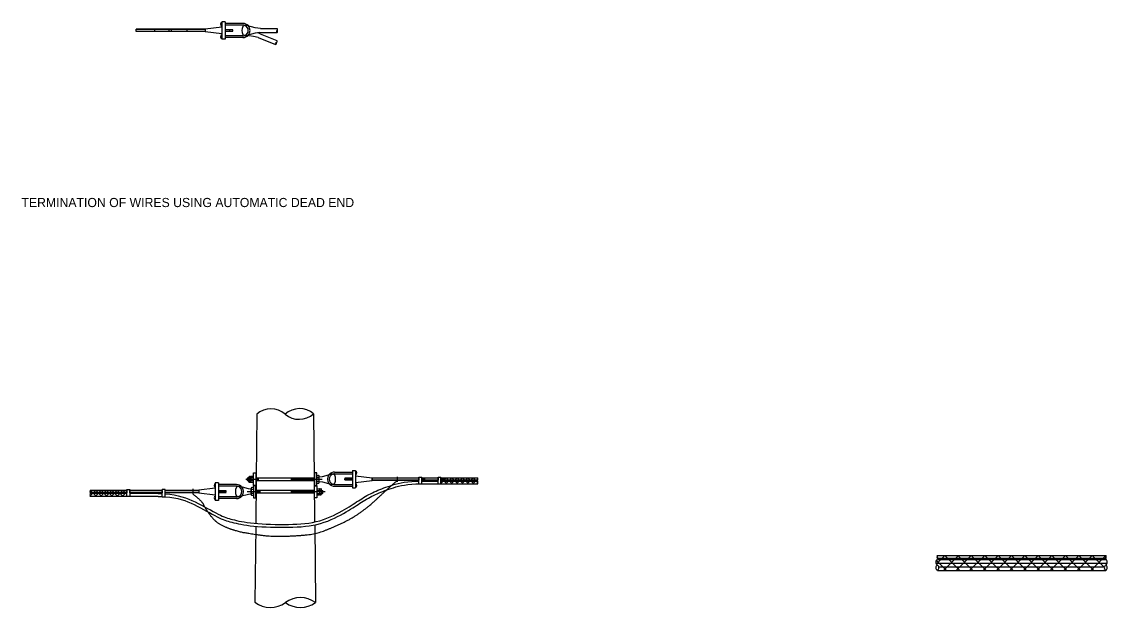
# Model space of a CAD drawing. Extents: x -876.2 to -839.5, y 488.1 to 517.3.
# Drawn here: x -861.47 to -839.74, y 505.49 to 517.26 of the extents above; entities that cross this region are included whole.
import ezdxf

# ---------------------------------------------------------------- set-up
doc = ezdxf.new("R2010")
doc.units = 0
doc.layers.add('es_DETAIL', color=7, linetype='Continuous')
doc.layers.add('es_NO-PLOT', color=7, linetype='Continuous')

msp = doc.modelspace()

# ---------------------------------------------------------------- linework, layer by layer
at = {"layer": 'es_DETAIL'}
for p, q in [((-858.528, 517.109), (-859.179, 517.109)), ((-858.168, 517.109), (-858.808, 517.109)), ((-857.797, 517.109), (-858.471, 517.109)), ((-857.466, 517.154), (-857.797, 517.114)), ((-857.797, 517.114), (-857.797, 517.057)), ((-857.466, 517.261), (-857.466, 516.91)), ((-857.401, 517.261), (-857.466, 517.261)), ((-857.401, 517.261), (-857.401, 516.91)), ((-857.043, 517.227), (-857.401, 517.227)), ((-857.043, 517.192), (-857.401, 517.192)), ((-857.401, 517.103), (-857.246, 517.103)), ((-857.31, 517.103), (-857.31, 517.068)), ((-856.802, 517.141), (-856.97, 517.186)), ((-856.693, 517.125), (-856.802, 517.141)), ((-856.693, 517.125), (-856.362, 517.125)), ((-858.528, 517.062), (-859.179, 517.062)), ((-857.797, 517.062), (-858.471, 517.062)), ((-857.466, 517.017), (-857.797, 517.057)), ((-857.401, 516.91), (-857.466, 516.91)), ((-857.401, 517.068), (-857.246, 517.068)), ((-857.043, 516.978), (-857.401, 516.978)), ((-857.043, 516.944), (-857.401, 516.944)), ((-856.835, 516.967), (-857.008, 516.989)), ((-856.802, 517.029), (-856.97, 516.985)), ((-856.738, 516.945), (-856.835, 516.967)), ((-856.703, 517.044), (-856.802, 517.029)), ((-856.699, 517.016), (-856.738, 517.039)), ((-856.738, 516.945), (-856.392, 516.806)), ((-856.703, 517.044), (-856.362, 517.044)), ((-856.699, 517.016), (-856.364, 516.882)), ((-856.767, 509.397), (-856.778, 508.118)), ((-855.629, 509.407), (-855.617, 508.118)), ((-855.566, 508.172), (-855.534, 508.172)), ((-855.452, 508.152), (-855.283, 508.197)), ((-855.21, 508.238), (-854.852, 508.238)), ((-855.21, 508.203), (-854.852, 508.203)), ((-854.852, 508.272), (-854.852, 507.921)), ((-854.852, 508.272), (-854.787, 508.272)), ((-854.787, 508.272), (-854.787, 507.921)), ((-854.787, 508.165), (-854.456, 508.125)), ((-857.597, 508.023), (-857.597, 507.672)), ((-857.531, 508.023), (-857.597, 508.023)), ((-857.531, 508.023), (-857.531, 507.672)), ((-857.173, 507.989), (-857.531, 507.989)), ((-857.173, 507.954), (-857.531, 507.954)), ((-856.932, 507.904), (-857.1, 507.948)), ((-856.725, 508.092), (-856.989, 508.092)), ((-856.945, 508.121), (-856.951, 508.114)), ((-856.951, 508.067), (-856.951, 508.114)), ((-856.951, 508.067), (-856.945, 508.061)), ((-856.928, 508.121), (-856.945, 508.121)), ((-856.945, 508.121), (-856.945, 508.069)), ((-856.928, 508.061), (-856.945, 508.061)), ((-856.928, 508.046), (-856.928, 508.135)), ((-856.891, 508.15), (-856.914, 508.15)), ((-856.891, 508.121), (-856.914, 508.121)), ((-856.891, 508.061), (-856.914, 508.061)), ((-856.891, 508.031), (-856.914, 508.031)), ((-856.891, 508.031), (-856.891, 508.15)), ((-856.891, 508.046), (-856.891, 508.135)), ((-856.831, 508.15), (-856.878, 508.15)), ((-856.831, 508.121), (-856.878, 508.121)), ((-856.831, 508.061), (-856.878, 508.061)), ((-856.831, 508.031), (-856.878, 508.031)), ((-856.778, 508.118), (-856.787, 507.211)), ((-855.61, 508.118), (-856.786, 508.118)), ((-855.61, 508.066), (-856.786, 508.066)), ((-855.455, 508.092), (-856.088, 508.092)), ((-855.617, 508.118), (-855.608, 507.239)), ((-855.566, 508.132), (-855.534, 508.132)), ((-855.566, 508.053), (-855.534, 508.053)), ((-855.566, 508.013), (-855.534, 508.013)), ((-855.517, 508.033), (-855.517, 508.152)), ((-855.517, 508.143), (-855.452, 508.152)), ((-855.517, 508.05), (-855.452, 508.04)), ((-855.452, 508.04), (-855.283, 507.996)), ((-855.21, 507.99), (-854.852, 507.99)), ((-855.21, 507.955), (-854.852, 507.955)), ((-854.852, 508.114), (-855.007, 508.114)), ((-854.852, 508.079), (-855.007, 508.079)), ((-854.944, 508.114), (-854.944, 508.079)), ((-854.787, 508.028), (-854.456, 508.068)), ((-854.456, 508.125), (-854.456, 508.068)), ((-854.456, 508.12), (-853.52, 508.12)), ((-854.456, 508.073), (-853.52, 508.073)), ((-853.957, 508.146), (-853.957, 508.046)), ((-853.581, 508), (-852.347, 508)), ((-853.576, 508.057), (-853.52, 508.057)), ((-853.52, 508), (-853.52, 508.139)), ((-853.52, 508.139), (-853.462, 508.139)), ((-853.52, 508), (-853.462, 508)), ((-853.462, 508), (-853.462, 508.139)), ((-853.462, 508.12), (-853.138, 508.12)), ((-853.462, 508.073), (-853.138, 508.073)), ((-853.462, 508.057), (-853.138, 508.057)), ((-853.452, 508.102), (-853.395, 508.102)), ((-853.138, 508), (-853.138, 508.139)), ((-853.138, 508.139), (-853.08, 508.139)), ((-853.138, 508), (-853.08, 508)), ((-853.08, 508), (-853.08, 508.139)), ((-853.08, 508.12), (-852.347, 508.12)), ((-853.08, 508.12), (-853.08, 508.12)), ((-853.08, 508.012), (-852.972, 508.12)), ((-853.08, 508.12), (-853.08, 508.12)), ((-853.08, 508.12), (-852.96, 508)), ((-853.08, 508.073), (-853.08, 508.12)), ((-853.08, 508.12), (-852.347, 508.12)), ((-853.08, 508.073), (-852.347, 508.073)), ((-852.347, 508.073), (-853.08, 508.073)), ((-853.08, 508.057), (-852.347, 508.057)), ((-853.08, 508.012), (-853.068, 508)), ((-853.07, 508.102), (-853.013, 508.102)), ((-853.013, 508.114), (-853, 508.102)), ((-852.985, 508), (-852.864, 508.12)), ((-852.972, 508.12), (-852.852, 508)), ((-852.877, 508), (-852.756, 508.12)), ((-852.864, 508.12), (-852.744, 508)), ((-852.769, 508), (-852.648, 508.12)), ((-852.756, 508.12), (-852.636, 508)), ((-852.66, 508), (-852.54, 508.12)), ((-852.648, 508.12), (-852.528, 508)), ((-852.552, 508), (-852.432, 508.12)), ((-852.54, 508.12), (-852.42, 508)), ((-852.444, 508), (-852.347, 508.097)), ((-852.432, 508.12), (-852.347, 508.036)), ((-859.367, 507.871), (-860.1, 507.871)), ((-860.1, 507.871), (-860.1, 507.871)), ((-860.1, 507.763), (-859.992, 507.871)), ((-860.1, 507.871), (-860.1, 507.871)), ((-860.1, 507.871), (-859.979, 507.751)), ((-860.1, 507.871), (-859.367, 507.871)), ((-859.367, 507.824), (-860.1, 507.824)), ((-859.367, 507.824), (-860.1, 507.824)), ((-859.367, 507.808), (-860.1, 507.808)), ((-860.1, 507.763), (-860.087, 507.751)), ((-858.743, 507.751), (-860.1, 507.751)), ((-860.004, 507.751), (-859.884, 507.871)), ((-859.992, 507.871), (-859.871, 507.751)), ((-859.896, 507.751), (-859.776, 507.871)), ((-859.884, 507.871), (-859.763, 507.751)), ((-859.788, 507.751), (-859.667, 507.871)), ((-859.776, 507.871), (-859.655, 507.751)), ((-859.68, 507.751), (-859.559, 507.871)), ((-859.667, 507.871), (-859.547, 507.751)), ((-859.572, 507.751), (-859.451, 507.871)), ((-859.559, 507.871), (-859.439, 507.751)), ((-859.464, 507.751), (-859.367, 507.848)), ((-859.451, 507.871), (-859.367, 507.787)), ((-859.321, 507.751), (-859.378, 507.751)), ((-859.367, 507.871), (-859.367, 507.824)), ((-859.309, 507.751), (-859.367, 507.751)), ((-858.742, 507.808), (-859.31, 507.808)), ((-858.658, 507.871), (-859.309, 507.871)), ((-858.658, 507.824), (-859.309, 507.824)), ((-858.762, 507.808), (-858.939, 507.808)), ((-858.659, 507.739), (-858.658, 507.891)), ((-858.602, 507.739), (-858.659, 507.739)), ((-858.601, 507.891), (-858.658, 507.891)), ((-858.602, 507.739), (-858.601, 507.891)), ((-857.927, 507.871), (-858.601, 507.871)), ((-857.927, 507.824), (-858.601, 507.824)), ((-858.049, 507.902), (-858.049, 507.802)), ((-857.597, 507.916), (-857.927, 507.876)), ((-857.927, 507.876), (-857.927, 507.819)), ((-857.597, 507.779), (-857.927, 507.819)), ((-857.531, 507.865), (-857.377, 507.865)), ((-857.531, 507.83), (-857.377, 507.83)), ((-857.173, 507.741), (-857.531, 507.741)), ((-857.44, 507.865), (-857.44, 507.83)), ((-856.932, 507.792), (-857.1, 507.747)), ((-856.692, 507.842), (-856.957, 507.842)), ((-856.882, 507.896), (-856.932, 507.904)), ((-856.882, 507.799), (-856.932, 507.792)), ((-856.882, 507.79), (-856.882, 507.909)), ((-856.833, 507.929), (-856.864, 507.929)), ((-856.833, 507.889), (-856.864, 507.889)), ((-856.833, 507.81), (-856.864, 507.81)), ((-856.833, 507.77), (-856.864, 507.77)), ((-855.61, 507.868), (-856.786, 507.868)), ((-855.61, 507.816), (-856.786, 507.816)), ((-855.4, 507.842), (-856.088, 507.842)), ((-855.565, 507.901), (-855.518, 507.901)), ((-855.565, 507.872), (-855.518, 507.872)), ((-855.565, 507.812), (-855.518, 507.812)), ((-855.565, 507.782), (-855.518, 507.782)), ((-855.505, 507.901), (-855.482, 507.901)), ((-855.505, 507.782), (-855.505, 507.901)), ((-855.505, 507.797), (-855.505, 507.887)), ((-855.505, 507.872), (-855.482, 507.872)), ((-855.505, 507.812), (-855.482, 507.812)), ((-855.505, 507.782), (-855.482, 507.782)), ((-855.468, 507.797), (-855.468, 507.887)), ((-855.468, 507.872), (-855.451, 507.872)), ((-855.468, 507.812), (-855.451, 507.812)), ((-855.451, 507.872), (-855.444, 507.865)), ((-855.451, 507.872), (-855.451, 507.82)), ((-855.444, 507.818), (-855.451, 507.812)), ((-855.444, 507.818), (-855.444, 507.865)), ((-854.852, 507.921), (-854.787, 507.921)), ((-857.531, 507.672), (-857.597, 507.672)), ((-857.173, 507.706), (-857.531, 507.706)), ((-856.788, 507.153), (-856.804, 505.633)), ((-855.607, 507.18), (-855.591, 505.625)), ((-842.959, 506.267), (-843.161, 506.47)), ((-842.99, 506.568), (-843.16, 506.398)), ((-843.141, 506.568), (-839.768, 506.568)), ((-843.141, 506.568), (-843.141, 506.568)), ((-843.141, 506.568), (-843.141, 506.568)), ((-843.141, 506.568), (-839.768, 506.568)), ((-843.141, 506.509), (-839.768, 506.509)), ((-839.768, 506.509), (-843.141, 506.509)), ((-843.141, 506.49), (-839.768, 506.49)), ((-842.719, 506.568), (-843.02, 506.267)), ((-842.689, 506.267), (-842.99, 506.568)), ((-842.463, 506.568), (-842.764, 506.267)), ((-842.433, 506.267), (-842.733, 506.568)), ((-842.193, 506.568), (-842.494, 506.267)), ((-842.162, 506.267), (-842.463, 506.568)), ((-841.923, 506.568), (-842.224, 506.267)), ((-841.892, 506.267), (-842.193, 506.568)), ((-841.653, 506.568), (-841.954, 506.267)), ((-841.622, 506.267), (-841.923, 506.568)), ((-841.389, 506.568), (-841.69, 506.267)), ((-841.358, 506.267), (-841.659, 506.568)), ((-841.119, 506.568), (-841.419, 506.267)), ((-841.088, 506.267), (-841.389, 506.568)), ((-840.848, 506.568), (-841.149, 506.267)), ((-840.818, 506.267), (-841.119, 506.568)), ((-840.578, 506.568), (-840.879, 506.267)), ((-840.548, 506.267), (-840.848, 506.568)), ((-840.308, 506.568), (-840.609, 506.267)), ((-840.278, 506.267), (-840.578, 506.568)), ((-840.038, 506.568), (-840.339, 506.267)), ((-840.007, 506.267), (-840.308, 506.568)), ((-839.768, 506.568), (-840.069, 506.267)), ((-839.797, 506.328), (-840.038, 506.568)), ((-839.768, 506.568), (-839.768, 506.568)), ((-839.768, 506.568), (-839.768, 506.568)), ((-843.168, 506.416), (-839.741, 506.416)), ((-843.141, 506.267), (-839.768, 506.267)), ((-843.115, 506.341), (-839.795, 506.341)), ((-839.784, 506.282), (-839.799, 506.267))]:
    msp.add_line(p, q, dxfattribs=at)
for points in [[(-859.179, 517.109), (-858.528, 517.109), (-858.528, 517.062), (-859.179, 517.062)], [(-858.808, 517.109), (-858.168, 517.109), (-858.168, 517.062), (-858.808, 517.062)], [(-858.471, 517.109), (-857.797, 517.109), (-857.797, 517.062), (-858.471, 517.062)], [(-857.246, 517.098), (-857.401, 517.098), (-857.401, 517.073), (-857.246, 517.073)], [(-856.831, 508.221), (-856.786, 508.221), (-856.786, 507.971), (-856.831, 507.971)], [(-855.566, 508.221), (-855.61, 508.221), (-855.61, 507.971), (-855.566, 507.971)], [(-856.786, 507.961), (-856.832, 507.961), (-856.832, 507.721), (-856.786, 507.721)], [(-855.61, 507.961), (-855.564, 507.961), (-855.564, 507.721), (-855.61, 507.721)], [(-855.007, 508.109), (-854.852, 508.109), (-854.852, 508.084), (-855.007, 508.084)], [(-854.456, 508.12), (-853.52, 508.12), (-853.52, 508.073), (-854.456, 508.073)], [(-853.462, 508.12), (-853.138, 508.12), (-853.138, 508.073), (-853.462, 508.073)], [(-859.367, 507.891), (-859.31, 507.891), (-859.31, 507.749), (-859.367, 507.749)], [(-859.309, 507.871), (-858.658, 507.871), (-858.658, 507.824), (-859.309, 507.824)], [(-858.601, 507.871), (-857.927, 507.871), (-857.927, 507.824), (-858.601, 507.824)], [(-857.377, 507.86), (-857.531, 507.86), (-857.531, 507.835), (-857.377, 507.835)]]:
    msp.add_lwpolyline(points, close=True, dxfattribs=at)
for centre, radius, start, end in [((-857.457, 517.209), 0.0356, 105.7171, 254.2829), ((-856.869, 517.085), 0.194, 156.4419, 203.5581), ((-857.016, 517.149), 0.0343, 113.0766, 156.4419), ((-857.043, 517.085), 0.141, 40.2927, 90), ((-857.043, 517.085), 0.107, 71.4648, 90), ((-856.991, 517.092), 0.0962, 73.2494, 113.0766), ((-857.043, 517.085), 0.107, 288.5352, 71.4648), ((-857.043, 517.085), 0.141, 319.7073, 40.2927), ((-856.348, 517.065), 0.0242, 123.937, 236.063), ((-856.375, 517.105), 0.0242, 303.937, 56.063), ((-856.375, 517.065), 0.0242, 303.937, 56.063), ((-857.457, 516.961), 0.0356, 105.7171, 254.2829), ((-857.016, 517.022), 0.0343, 203.5581, 246.9234), ((-857.043, 517.085), 0.141, 270, 319.7073), ((-857.043, 517.085), 0.107, 270, 288.5352), ((-856.991, 517.079), 0.0962, 246.9234, 286.7506), ((-856.384, 516.868), 0.0242, 283.9788, 36.1047), ((-856.372, 516.821), 0.0242, 103.9788, 216.1047), ((-856.398, 516.83), 0.0242, 283.9788, 36.1047), ((-856.484, 509.075), 0.429, 48.7629, 131.2371), ((-855.909, 509.075), 0.434, 49.707, 132.1811), ((-855.92, 509.729), 0.434, 229.707, 312.1811), ((-855.21, 508.096), 0.141, 139.7073, 220.2927), ((-855.21, 508.096), 0.141, 90, 139.7073), ((-855.21, 508.096), 0.107, 108.5352, 251.4648), ((-855.262, 508.103), 0.0962, 66.9234, 106.7506), ((-855.21, 508.096), 0.107, 90, 108.5352), ((-855.238, 508.16), 0.0343, 23.5581, 66.9234), ((-855.384, 508.096), 0.194, 336.4419, 23.5581), ((-854.797, 508.221), 0.0356, 285.7171, 74.2829), ((-857.587, 507.972), 0.0356, 105.7171, 254.2829), ((-857.173, 507.848), 0.141, 40.2927, 90), ((-857.173, 507.848), 0.107, 71.4648, 90), ((-857.122, 507.854), 0.0962, 73.2494, 113.0766), ((-857.173, 507.848), 0.107, 288.5352, 71.4648), ((-855.21, 508.096), 0.141, 220.2927, 270), ((-855.262, 508.09), 0.0962, 253.2494, 293.0766), ((-855.21, 508.096), 0.107, 251.4648, 270), ((-855.238, 508.033), 0.0343, 293.0766, 336.4419), ((-854.797, 507.972), 0.0356, 285.7171, 74.2829), ((-852.338, 508.014), 0.0173, 123.937, 236.063), ((-852.339, 508.085), 0.0144, 123.937, 236.063), ((-852.339, 508.085), 0.0144, 123.937, 236.063), ((-852.355, 508.108), 0.0144, 303.937, 56.063), ((-852.355, 508.108), 0.0144, 303.937, 56.063), ((-852.355, 508.085), 0.0144, 303.937, 56.063), ((-852.357, 508.043), 0.0173, 303.937, 56.063), ((-852.357, 508.014), 0.0173, 303.937, 56.063), ((-860.09, 507.838), 0.0173, 123.937, 236.063), ((-860.09, 507.794), 0.0173, 123.937, 236.063), ((-860.09, 507.765), 0.0173, 123.937, 236.063), ((-860.092, 507.859), 0.0144, 123.937, 236.063), ((-860.092, 507.859), 0.0144, 123.937, 236.063), ((-860.108, 507.836), 0.0144, 303.937, 56.063), ((-860.108, 507.836), 0.0144, 303.937, 56.063), ((-860.112, 507.765), 0.019, 311.1338, 48.8662), ((-857.587, 507.723), 0.0356, 105.7171, 254.2829), ((-857, 507.848), 0.194, 156.4419, 203.5581), ((-857.146, 507.911), 0.0343, 113.0766, 156.4419), ((-857.146, 507.784), 0.0343, 203.5581, 246.9234), ((-857.173, 507.848), 0.141, 270, 319.7073), ((-857.173, 507.848), 0.107, 270, 288.5352), ((-857.122, 507.841), 0.0962, 246.9234, 286.7506), ((-857.173, 507.848), 0.141, 319.7073, 40.2927), ((-843.104, 506.434), 0.0669, 123.937, 236.063), ((-843.131, 506.553), 0.018, 123.937, 236.063), ((-843.131, 506.553), 0.018, 123.937, 236.063), ((-843.131, 506.524), 0.018, 123.937, 236.063), ((-843.152, 506.524), 0.018, 303.937, 56.063), ((-843.152, 506.524), 0.018, 303.937, 56.063), ((-839.758, 506.524), 0.018, 123.937, 236.063), ((-839.758, 506.524), 0.018, 123.937, 236.063), ((-839.778, 506.553), 0.018, 303.937, 56.063), ((-839.778, 506.553), 0.018, 303.937, 56.063), ((-839.778, 506.524), 0.018, 303.937, 56.063), ((-839.805, 506.434), 0.0669, 303.937, 56.063), ((-843.104, 506.323), 0.0669, 123.937, 236.063), ((-843.179, 506.323), 0.0669, 303.937, 56.063), ((-839.731, 506.323), 0.0669, 123.937, 236.063), ((-839.805, 506.323), 0.0669, 303.937, 56.063)]:
    msp.add_arc(centre, radius, start, end, dxfattribs=at)
for centre, major_axis, ratio, start_param, end_param in [((-855.534, 508.152), (0, -0.0198), 0.903614, 0, 3.141593), ((-856.914, 508.135), (0, -0.0149), 0.903614, 3.141593, 6.283185), ((-856.914, 508.091), (0, -0.0297), 0.451807, 3.141593, 6.283185), ((-856.914, 508.046), (0, 0.0149), 0.903614, 0, 3.141593), ((-856.878, 508.135), (0, -0.0149), 0.903614, 3.141593, 6.283185), ((-856.878, 508.091), (0, -0.0297), 0.451807, 3.141593, 6.283185), ((-856.878, 508.046), (0, 0.0149), 0.903614, 0, 3.141593), ((-855.534, 508.092), (0, -0.0396), 0.451807, 0, 3.141593), ((-855.534, 508.033), (0, 0.0198), 0.903614, 3.141593, 6.283185), ((-856.864, 507.909), (0, -0.0198), 0.903614, 3.141593, 6.283185), ((-856.864, 507.849), (0, -0.0396), 0.451807, 3.141593, 6.283185), ((-856.864, 507.79), (0, 0.0198), 0.903614, 0, 3.141593), ((-855.518, 507.887), (0, -0.0149), 0.903614, 0, 3.141593), ((-855.518, 507.842), (0, -0.0297), 0.451807, 0, 3.141593), ((-855.518, 507.797), (0, 0.0149), 0.903614, 3.141593, 6.283185), ((-855.482, 507.887), (0, -0.0149), 0.903614, 0, 3.141593), ((-855.482, 507.842), (0, -0.0297), 0.451807, 0, 3.141593), ((-855.482, 507.797), (0, 0.0149), 0.903614, 3.141593, 6.283185), ((-856.493, 506.125), (0, -0.599), 0.909091, 5.675539, 6.8679), ((-855.892, 505.125), (0, 0.599), 0.909091, 5.69847, 6.8679), ((-855.892, 506.125), (0, -0.599), 0.909091, 5.69847, 6.8679)]:
    msp.add_ellipse(centre, major_axis=major_axis, ratio=ratio, start_param=start_param, end_param=end_param, dxfattribs=at)
for points, degree in [([(-858.602, 507.745), (-858.345, 507.726), (-858.03, 507.608), (-857.507, 507.302), (-857.302, 507.237), (-856.888, 507.145), (-856.106, 507.122), (-855.472, 507.169), (-854.934, 507.457), (-854.672, 507.638), (-854.394, 507.797), (-854.098, 507.907), (-853.814, 507.992), (-853.581, 508)], 3), ([(-858.601, 507.803), (-858.336, 507.784), (-858.008, 507.662), (-857.483, 507.355), (-857.287, 507.293), (-856.881, 507.202), (-856.107, 507.179), (-855.489, 507.225), (-854.964, 507.507), (-854.703, 507.687), (-854.419, 507.85), (-854.115, 507.962), (-853.82, 508.05), (-853.576, 508.057)], 3), ([(-858.049, 507.802), (-857.867, 507.662), (-857.806, 507.522), (-857.616, 507.261), (-857.432, 507.148), (-857.133, 507.046), (-856.913, 507.009), (-856.485, 506.947), (-856.052, 506.957), (-855.596, 506.993), (-855.229, 507.137), (-854.842, 507.32), (-854.503, 507.568), (-854.302, 507.758), (-854.107, 507.936), (-853.948, 508.078)], 2), ([(-858.743, 507.751), (-858.714, 507.75), (-858.686, 507.749), (-858.659, 507.748)], 2), ([(-858.742, 507.808), (-858.715, 507.808), (-858.689, 507.807), (-858.659, 507.806)], 2)]:
    msp.add_open_spline(points, degree=degree, dxfattribs=at)

# ---------------------------------------------------------------- texts
at = {"layer": 'es_NO-PLOT'}
msp.add_text('TERMINATION OF WIRES USING AUTOMATIC DEAD END', height=0.18337, dxfattribs=at).set_placement((-861.479, 513.547))

doc.saveas('drawing.dxf')
